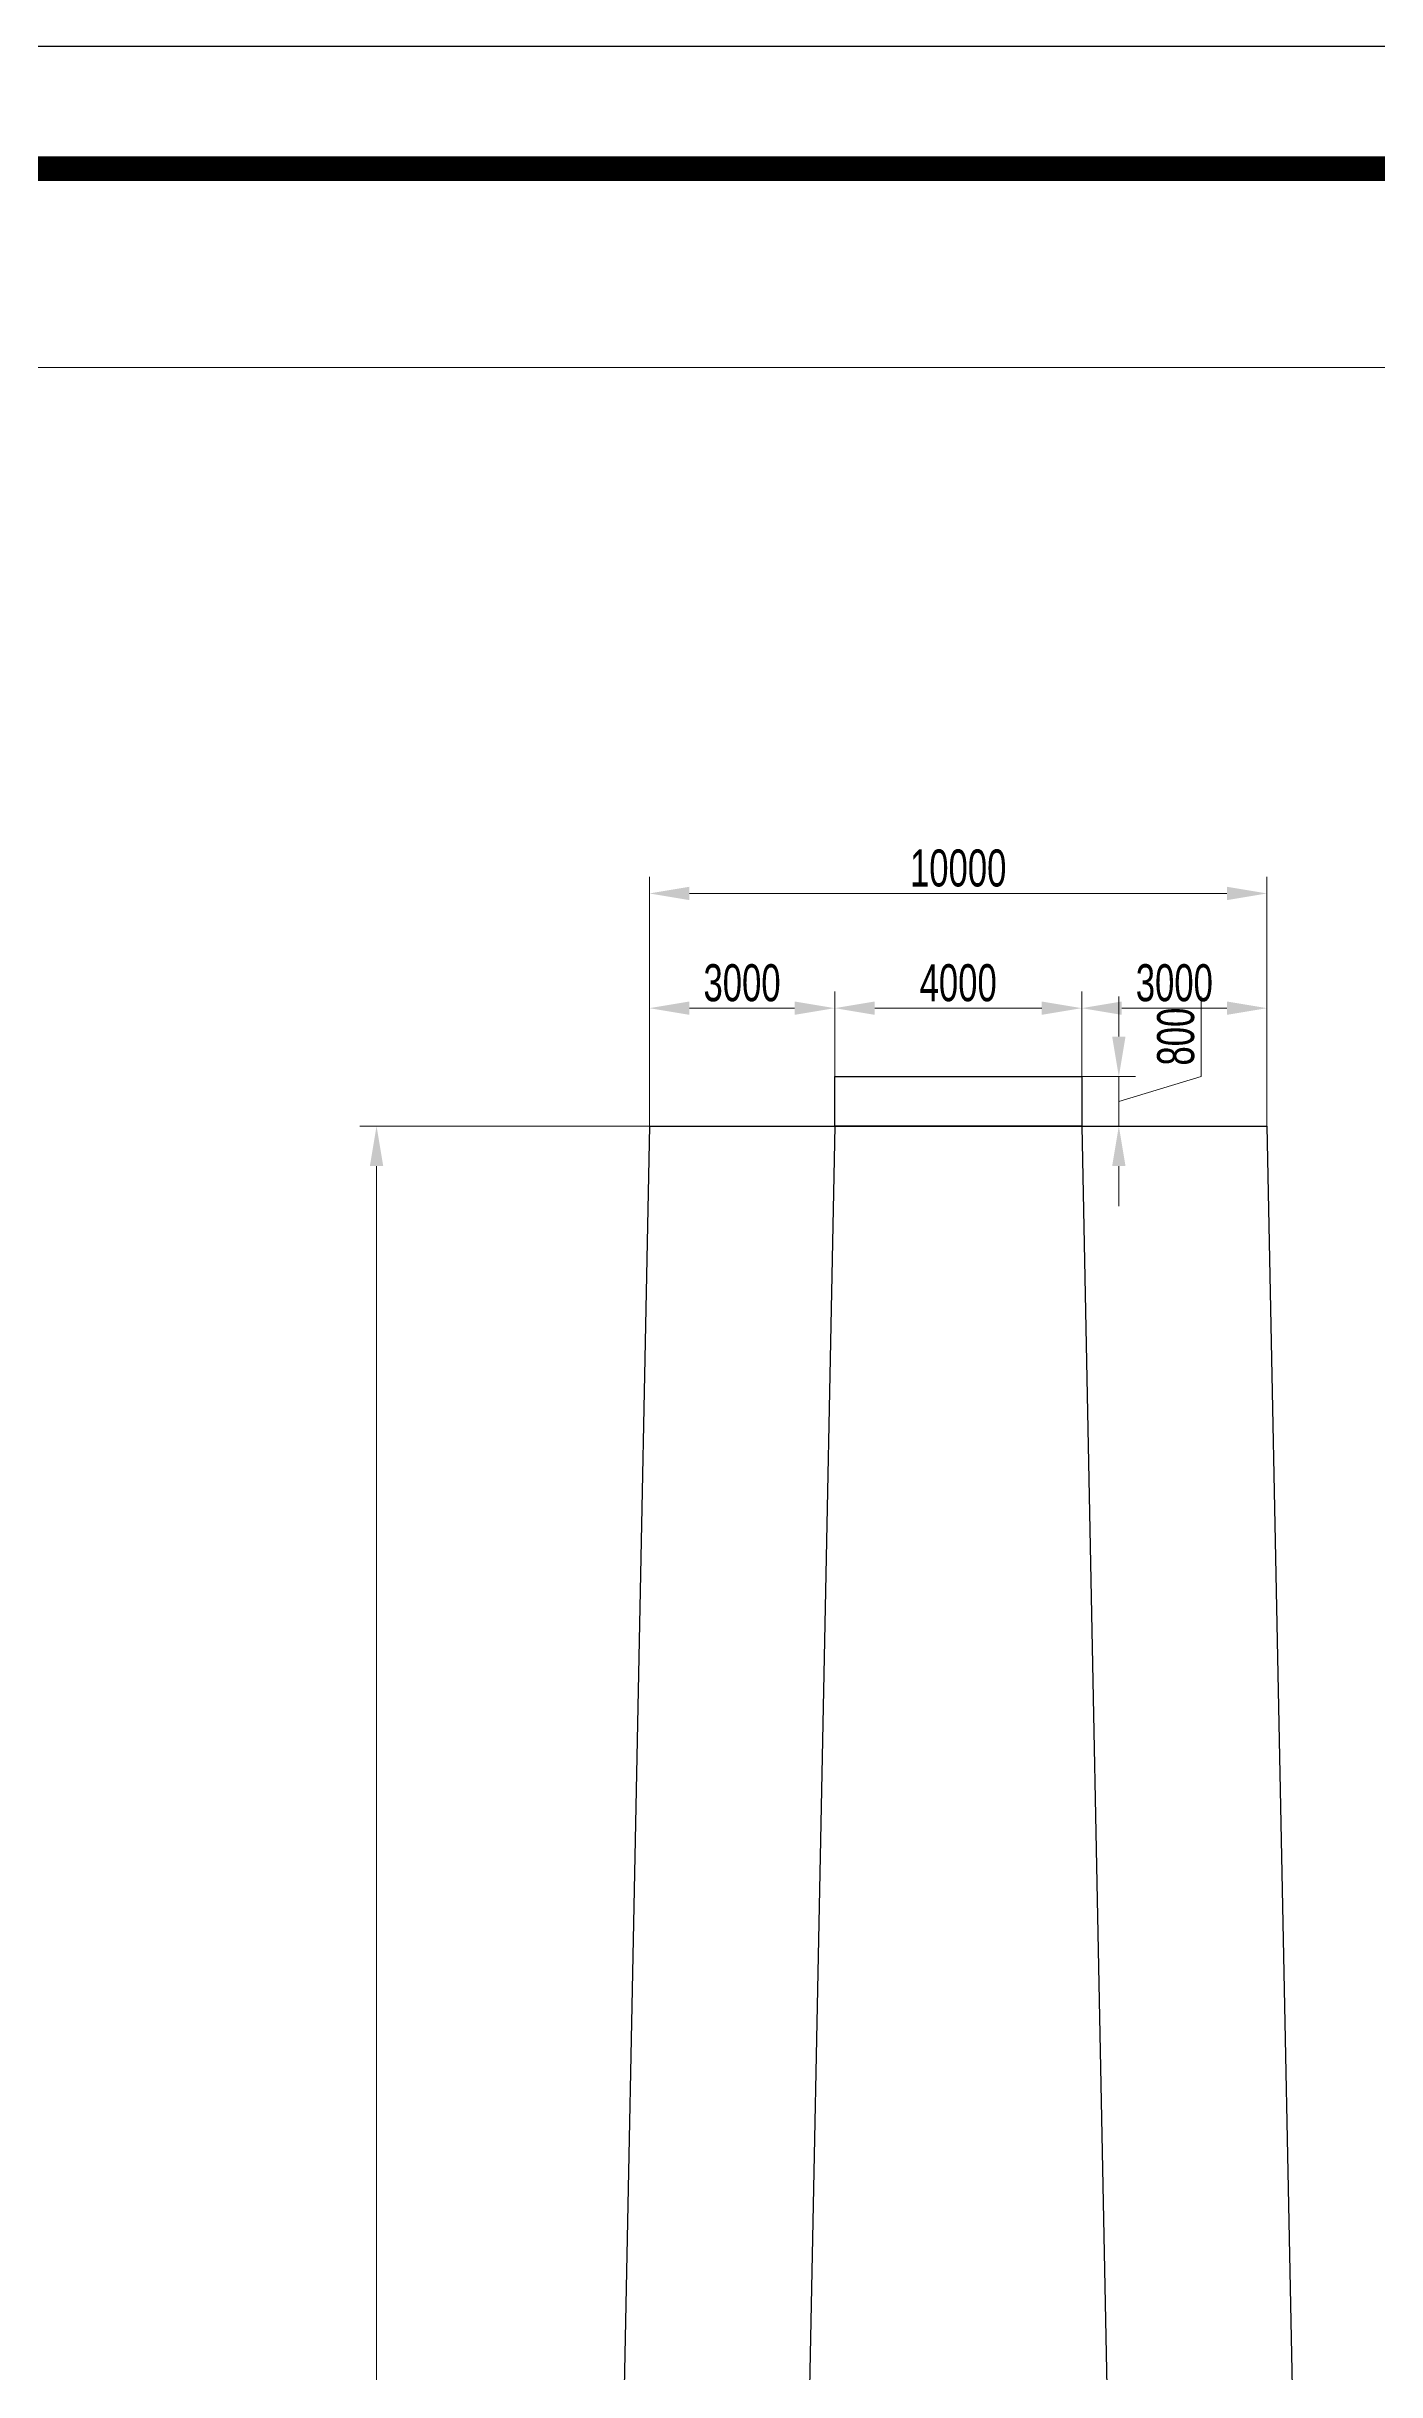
# Model space of a CAD drawing. Header units: millimetres. Extents: x 321435 to 489435, y -71599 to 47189.
# Drawn here: x 433652 to 455189, y 9534 to 47189 of the extents above; entities that cross this region are included whole.
import ezdxf

# ---------------------------------------------------------------- set-up
doc = ezdxf.new("R2010")
doc.units = ezdxf.units.MM
doc.header["$LTSCALE"] = 0.3
doc.header["$PDMODE"] = 34
doc.header["$PDSIZE"] = 5
doc.layers.get('Defpoints').update_dxf_attribs({"lineweight": 50})
doc.layers.add('尺寸标注', color=4, linetype='Continuous')
for name, color, linetype, lineweight in [('文字说明', 1, 'Continuous', 25), ('细实线', 5, 'Continuous', 13), ('轮廓线', 3, 'Continuous', 50)]:
    doc.layers.add(name, color=color, linetype=linetype, lineweight=lineweight)
doc.styles.add('CIVIL', font='fsdb_e.shx', dxfattribs={"width": 0.7, "height": 600, "bigfont": 'fsdb.shx'})
doc.dimstyles.new('修改1', dxfattribs={"dimscale": 0.216, "dimtxt": 600, "dimasz": 3000, "dimexe": 1250, "dimexo": 0.625, "dimgap": 500, "dimtad": 1, "dimdec": 0, "dimdsep": 46, "dimtxsty": 'CIVIL', "dimcen": 2.5, "dimclrd": 3, "dimclre": 3, "dimclrt": 3, "dimadec": 0, "dimazin": 0, "dimtfac": 1, "dimtdec": 0, "dimtmove": 1, "dimatfit": 3, "dimfxl": 1, "dimlwd": 18, "dimlwe": 18, "dimarcsym": 0})

# ---------------------------------------------------------------- blocks, each defined once
blk = doc.blocks.new('*D147')
at = {"layer": 'Defpoints', "color": 0, "ltscale": 100, "transparency": 16777216}
for p in [(446415, 31614), (446415, 30505), (450415, 30505)]:
    blk.add_point(p, dxfattribs=at)
at = {"layer": '文字说明', "color": 3, "lineweight": 18, "ltscale": 100, "transparency": 16777216}
for p, q in [((446415, 30505), (446415, 31884)), ((450415, 30505), (450415, 31884)), ((449767, 31614), (447063, 31614))]:
    blk.add_line(p, q, dxfattribs=at)
at = {"layer": '文字说明', "color": 3, "ltscale": 100, "transparency": 16777216}
for points in [[(447063, 31722), (447063, 31506), (446415, 31614)], [(449767, 31722), (449767, 31506), (450415, 31614)]]:
    blk.add_solid(points, dxfattribs=at)
at = {"layer": '文字说明', "color": 3, "ltscale": 100, "transparency": 16777216, "insert": (448415, 32022), "char_height": 600, "attachment_point": 5, "style": 'CIVIL'}
blk.add_mtext('4000', dxfattribs=at)
blk = doc.blocks.new('*D148')
at = {"layer": 'Defpoints', "color": 0, "ltscale": 100, "transparency": 16777216}
for p in [(450415, 30505), (450415, 29705), (451016, 29705)]:
    blk.add_point(p, dxfattribs=at)
at = {"layer": '文字说明', "color": 3, "lineweight": 18, "ltscale": 100, "transparency": 16777216}
for p, q in [((451016, 31153), (451016, 31801)), ((452348, 30505), (452348, 31801)), ((450416, 30505), (451286, 30505)), ((451016, 30105), (452348, 30505)), ((451016, 30505), (451016, 29705)), ((451016, 30505), (451016, 29705)), ((450416, 29705), (451286, 29705)), ((451016, 29057), (451016, 28409))]:
    blk.add_line(p, q, dxfattribs=at)
at = {"layer": '文字说明', "color": 3, "ltscale": 100, "transparency": 16777216}
for points in [[(450908, 31153), (451124, 31153), (451016, 30505)], [(450908, 29057), (451124, 29057), (451016, 29705)]]:
    blk.add_solid(points, dxfattribs=at)
at = {"layer": '文字说明', "color": 3, "ltscale": 100, "transparency": 16777216, "insert": (451940, 31153), "char_height": 600, "attachment_point": 5, "rotation": 90, "style": 'CIVIL'}
blk.add_mtext('800', dxfattribs=at)
blk = doc.blocks.new('*D149')
at = {"layer": 'Defpoints', "color": 0, "ltscale": 100, "transparency": 16777216}
for p in [(443415, 31614), (443415, 29705), (446415, 29705)]:
    blk.add_point(p, dxfattribs=at)
at = {"layer": '文字说明', "color": 3, "lineweight": 18, "ltscale": 100, "transparency": 16777216}
for p, q in [((443415, 29705), (443415, 31884)), ((446415, 29705), (446415, 31884)), ((445767, 31614), (444063, 31614))]:
    blk.add_line(p, q, dxfattribs=at)
at = {"layer": '文字说明', "color": 3, "ltscale": 100, "transparency": 16777216}
for points in [[(444063, 31722), (444063, 31506), (443415, 31614)], [(445767, 31722), (445767, 31506), (446415, 31614)]]:
    blk.add_solid(points, dxfattribs=at)
at = {"layer": '文字说明', "color": 3, "ltscale": 100, "transparency": 16777216, "insert": (444915, 32022), "char_height": 600, "attachment_point": 5, "style": 'CIVIL'}
blk.add_mtext('3000', dxfattribs=at)
blk = doc.blocks.new('*D150')
at = {"layer": 'Defpoints', "color": 0, "ltscale": 100, "transparency": 16777216}
for p in [(450415, 31614), (450415, 29705), (453415, 29705)]:
    blk.add_point(p, dxfattribs=at)
at = {"layer": '文字说明', "color": 3, "lineweight": 18, "ltscale": 100, "transparency": 16777216}
for p, q in [((450415, 29705), (450415, 31884)), ((453415, 29705), (453415, 31884)), ((452767, 31614), (451063, 31614))]:
    blk.add_line(p, q, dxfattribs=at)
at = {"layer": '文字说明', "color": 3, "ltscale": 100, "transparency": 16777216}
for points in [[(451063, 31722), (451063, 31506), (450415, 31614)], [(452767, 31722), (452767, 31506), (453415, 31614)]]:
    blk.add_solid(points, dxfattribs=at)
at = {"layer": '文字说明', "color": 3, "ltscale": 100, "transparency": 16777216, "insert": (451915, 32022), "char_height": 600, "attachment_point": 5, "style": 'CIVIL'}
blk.add_mtext('3000', dxfattribs=at)
blk = doc.blocks.new('*D151')
at = {"layer": 'Defpoints', "color": 0, "ltscale": 100, "transparency": 16777216}
for p in [(453415, 33472), (443415, 29705), (453415, 29705)]:
    blk.add_point(p, dxfattribs=at)
at = {"layer": '文字说明', "color": 3, "lineweight": 18, "ltscale": 100, "transparency": 16777216}
for p, q in [((443415, 29705), (443415, 33742)), ((453415, 29705), (453415, 33742)), ((444063, 33472), (452767, 33472))]:
    blk.add_line(p, q, dxfattribs=at)
at = {"layer": '文字说明', "color": 3, "ltscale": 100, "transparency": 16777216}
for points in [[(444063, 33580), (444063, 33364), (443415, 33472)], [(452767, 33580), (452767, 33364), (453415, 33472)]]:
    blk.add_solid(points, dxfattribs=at)
at = {"layer": '文字说明', "color": 3, "ltscale": 100, "transparency": 16777216, "insert": (448415, 33880), "char_height": 600, "attachment_point": 5, "style": 'CIVIL'}
blk.add_mtext('10000', dxfattribs=at)
blk = doc.blocks.new('*D152')
at = {"layer": 'Defpoints', "color": 0, "ltscale": 100, "transparency": 16777216}
for p in [(443415, 29705), (438997, -20295), (443415, -20295)]:
    blk.add_point(p, dxfattribs=at)
at = {"layer": '文字说明', "color": 3, "lineweight": 18, "ltscale": 100, "transparency": 16777216}
for p, q in [((443415, 29705), (438727, 29705)), ((438997, 29057), (438997, -19647)), ((443415, -20295), (438727, -20295))]:
    blk.add_line(p, q, dxfattribs=at)
at = {"layer": '文字说明', "color": 3, "ltscale": 100, "transparency": 16777216}
for points in [[(438889, 29057), (439105, 29057), (438997, 29705)], [(438889, -19647), (439105, -19647), (438997, -20295)]]:
    blk.add_solid(points, dxfattribs=at)
at = {"layer": '文字说明', "color": 3, "ltscale": 100, "transparency": 16777216, "insert": (438589, 4705), "char_height": 600, "attachment_point": 5, "rotation": 90, "style": 'CIVIL'}
blk.add_mtext('50000', dxfattribs=at)

msp = doc.modelspace()

# ---------------------------------------------------------------- linework, layer by layer
at = {"ltscale": 100}
for p, q in [((443415.4, 29705.3), (442415.4, -20294.7)), ((443415.4, 29705.3), (453415.4, 29705.3)), ((446415.4, 29705.3), (445415.4, -20294.7)), ((450415.4, 29705.3), (451415.4, -20294.7)), ((453415.4, 29705.3), (454415.4, -20294.7))]:
    msp.add_line(p, q, dxfattribs=at)
msp.add_lwpolyline([(450415.4, 29705.3), (446415.4, 29705.3), (446415.4, 30505.3), (450415.4, 30505.3)], close=True, dxfattribs=at)
at = {"layer": '尺寸标注', "color": 7}
msp.add_lwpolyline([(321434.7, -71599.4), (489434.7, -71599.4), (489434.7, 47188.5), (321434.7, 47188.5)], close=True, dxfattribs=at)
at = {"layer": '细实线', "color": 7}
msp.add_line((331333.7, 41989), (487454.9, 41989), dxfattribs=at)
at = {"layer": '轮廓线', "color": 7, "const_width": 400}
msp.add_lwpolyline([(331333.7, -69619.6), (487454.9, -69619.6), (487454.9, 45208.7), (331333.7, 45208.7)], close=True, dxfattribs=at)

# ---------------------------------------------------------------- dimensions: what is measured, and where the dimension line sits
at = {"layer": '文字说明', "ltscale": 100}
for p1, p2, distance, picture, middle in [((443415.4, 29705.3), (453415.4, 29705.3), 3767, '*D151', (448415.4, 33880.3)), ((446415.4, 29705.3), (443415.4, 29705.3), -1908.7, '*D149', (444915.4, 32022)), ((450415.4, 30505.3), (446415.4, 30505.3), -1108.7, '*D147', (448415.4, 32022)), ((453415.4, 29705.3), (450415.4, 29705.3), -1908.7, '*D150', (451915.4, 32022)), ((450415.4, 30505.3), (450415.4, 29705.3), 600.7, '*D148', (451940.1, 30612.9)), ((443415.4, 29705.3), (443415.4, -20294.7), -4418.5, '*D152', (438588.9, 4705.3))]:
    dim = msp.add_aligned_dim(p1=p1, p2=p2, distance=distance, dimstyle='修改1', override={"dimfxl": 1.5}, dxfattribs=at)
    dim.commit()
    dim.dimension.update_dxf_attribs({"geometry": picture, "text_midpoint": middle})

doc.saveas('drawing.dxf')
